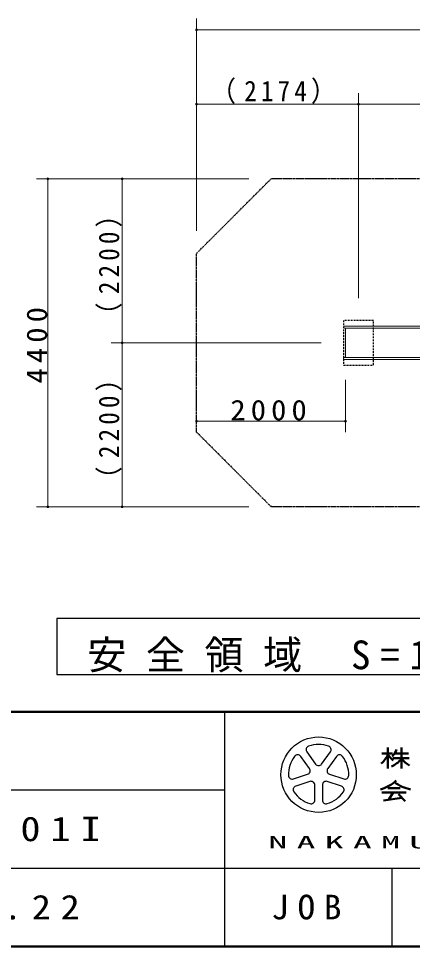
# Model space of a CAD drawing. Units: millimetres at full size, with parts at other scales. Extents: x -11723 to 28, y -1854 to 8010.
# Drawn here: x -2653 to -1595, y 0 to 2490 of the extents above; entities that cross this region are included whole.
import ezdxf

# ---------------------------------------------------------------- set-up
doc = ezdxf.new("R2010")
doc.units = ezdxf.units.MM
doc.linetypes.add('USER3', pattern=[8, 3, -1, 1, -1, 1, -1])
doc.linetypes.add('USER4', pattern=[8, 5, -3])
for name, color, linetype, lineweight in [('A3図枠', 7, 'Continuous', 25), ('線', 2, 'Continuous', 25), ('補助', 2, 'Continuous', 13)]:
    doc.layers.add(name, color=color, linetype=linetype, lineweight=lineweight)
doc.layers.add('図面プロファイル', color=7, linetype='Continuous')
doc.styles.add('ＭＳ ゴシック', font='')
doc.styles.get('ＭＳ ゴシック').set_extended_font_data('MS Gothic')

# ---------------------------------------------------------------- blocks, each defined once
blk = doc.blocks.new('dimension_origin')
at = {"color": 0, "linetype": 'Continuous', "lineweight": -2}
blk.add_circle((0, 0), 1.25, dxfattribs=at)

msp = doc.modelspace()

# ---------------------------------------------------------------- linework, layer by layer
at = {"layer": 'A3図枠', "lineweight": 50}
for p, q in [((-11550, 630), (0, 630)), ((-1660.83, 533.799), (-1660.83, 477.099)), ((-1624.38, 533.799), (-1624.38, 477.099)), ((-1677.03, 517.599), (-1648.68, 517.599)), ((-1647.465, 505.449), (-1604.13, 505.449)), ((-1643.057, 517.599), (-1605.75, 517.599)), ((-1660.83, 424.449), (-1628.43, 424.449)), ((-1677.03, 413.514), (-1612.23, 413.514)), ((-1672.951, 392.024), (-1623.377, 399.106)), ((-1646.976, 413.514), (-1658.662, 394.065)), ((-1632.48, 408.208), (-1614.295, 390.024)), ((-11550, 0), (0, 0))]:
    msp.add_line(p, q, dxfattribs=at)
at = {"layer": 'A3図枠', "color": 211}
for p, q in [((-2100, 630), (-2100, 0)), ((-5625, 420), (-2100, 420)), ((-7275, 210), (0, 210))]:
    msp.add_line(p, q, dxfattribs=at)
at = {"layer": 'A3図枠'}
for p, q in [((-1871.703, 477.496), (-1895.244, 509.897)), ((-1878.861, 521.799), (-1855.321, 489.399)), ((-1838.938, 489.399), (-1815.398, 521.799)), ((-1799.015, 509.897), (-1822.556, 477.496)), ((-1914.855, 449.54), (-1876.766, 461.916)), ((-1817.493, 461.916), (-1779.404, 449.54)), ((-1870.508, 442.657), (-1908.597, 430.281)), ((-1857.255, 392.979), (-1857.255, 433.027)), ((-1837.005, 433.027), (-1837.005, 392.979)), ((-1785.662, 430.281), (-1823.751, 442.657)), ((-1650, 210), (-1650, 0))]:
    msp.add_line(p, q, dxfattribs=at)
msp.add_circle((-1847.13, 460.899), 101.25, dxfattribs=at)
for centre, radius, start, end in [((-1870.67, 527.751), 10.125, 109.39847, 215.99997), ((-1847.13, 460.899), 81, 70.60155, 109.39847), ((-1823.589, 527.751), 10.125, 324, 70.60155), ((-1847.13, 460.899), 81, 142.60154, 181.39846), ((-1903.435, 503.945), 10.125, 35.99999, 142.60154), ((-1790.824, 503.945), 10.125, 37.39846, 143.99995), ((-1847.13, 460.899), 81, 358.60155, 37.39847), ((-1879.895, 471.545), 10.125, 287.99998, 35.99999), ((-1847.13, 495.35), 10.125, 215.99998, 324), ((-1814.364, 471.545), 10.125, 143.99996, 251.99999), ((-1917.983, 459.169), 10.125, 181.39848, 287.99997), ((-1776.276, 459.169), 10.125, 252.00001, 358.60156), ((-1905.468, 420.652), 10.125, 107.99999, 214.60154), ((-1867.38, 433.027), 10.125, 359.99997, 107.99999), ((-1826.88, 433.027), 10.125, 71.99997, 179.99999), ((-1788.791, 420.652), 10.125, 325.39847, 71.99996), ((-1847.13, 460.899), 81, 214.60156, 253.39848), ((-1847.13, 460.899), 81, 286.60155, 325.39847), ((-1867.38, 392.979), 10.125, 253.39847, 359.99997), ((-1826.88, 392.979), 10.125, 179.99999, 286.60154)]:
    msp.add_arc(centre, radius, start, end, dxfattribs=at)
at = {"layer": 'A3図枠', "lineweight": 50}
for centre, radius, start, end in [((-1680.067, 541.412), 44.009, 313.72108, 343.54317), ((-1723.983, 542.525), 68.538, 311.36185, 337.13638), ((-1601.496, 552.817), 70.354, 212.50346, 230.00631), ((-1691.207, 564.549), 91.022, 295.86917, 317.23866), ((-1557.552, 564.549), 91.022, 222.76131, 240.10806), ((-1706.94, 517.704), 99.609, 285.11261, 313.40619), ((-1583.101, 515.81), 95.76, 231.17281, 259.75506)]:
    msp.add_arc(centre, radius, start, end, dxfattribs=at)
at = {"layer": '線', "linetype": 'USER3'}
for p, q in [((-2174.777, 1860), (-1974.777, 2060)), ((-608.644, 2060), (-1974.777, 2060)), ((-2174.777, 1380), (-2174.777, 1860)), ((-2174.777, 1380), (-1974.777, 1180)), ((-608.644, 1180), (-1974.777, 1180))]:
    msp.add_line(p, q, dxfattribs=at)
at = {"layer": '線', "color": 7, "lineweight": 13}
for p, q in [((-1777.197, 1664.72), (-1153.051, 1664.72)), ((-1777.197, 1659.28), (-1153.051, 1659.28)), ((-1774.777, 1580.72), (-1774.777, 1659.28)), ((-1777.197, 1580.72), (-1153.051, 1580.72)), ((-1777.197, 1575.28), (-1153.051, 1575.28))]:
    msp.add_line(p, q, dxfattribs=at)
at = {"layer": '線', "color": 4, "linetype": 'USER4'}
msp.add_lwpolyline([(-1779.917, 1560), (-1699.917, 1560), (-1699.917, 1680), (-1779.917, 1680)], close=True, dxfattribs=at)
at = {"layer": '線', "color": 7, "lineweight": 13}
for centre in [(-1777.197, 1662), (-1777.197, 1578)]:
    msp.add_arc(centre, 2.72, 90, 270, dxfattribs=at)
at = {"layer": '補助'}
for p, q in [((-2174.777, 1920), (-2174.777, 2490)), ((-2174.777, 2460), (-408.644, 2460)), ((-2174.777, 1920), (-2174.777, 2290)), ((-1739.917, 1740), (-1739.917, 2290)), ((-1739.917, 1740), (-1739.917, 2290)), ((-2174.777, 2260), (-1739.917, 2260)), ((-1739.917, 2260), (-1062.691, 2260)), ((-2034.777, 2060), (-2604.777, 2060)), ((-2574.777, 1180), (-2574.777, 2060)), ((-2034.777, 2060), (-2404.777, 2060)), ((-2374.777, 1620), (-2374.777, 2060)), ((-1839.948, 1620), (-2404.777, 1620)), ((-1839.948, 1620), (-2404.777, 1620)), ((-2374.777, 1180), (-2374.777, 1620)), ((-1774.777, 1520.72), (-1774.777, 1380)), ((-1774.777, 1410), (-2174.777, 1410)), ((-2034.777, 1180), (-2604.777, 1180)), ((-2034.777, 1180), (-2404.777, 1180))]:
    msp.add_line(p, q, dxfattribs=at)
at = {"layer": '補助', "lineweight": 25}
msp.add_lwpolyline([(-2550, 880), (-2550, 730), (-1050, 730), (-1050, 880)], close=True, dxfattribs=at)

# ---------------------------------------------------------------- block references
at = {"layer": '補助', "xscale": 2, "yscale": 2}
for p in [(-2174.777, 2460), (-2174.777, 2260), (-1739.917, 2260), (-2174.777, 1410)]:
    msp.add_blockref('dimension_origin', p, dxfattribs=at)
for p, rotation in [((-1739.917, 2260), 180), ((-2574.777, 2060), 270), ((-2374.777, 2060), 270), ((-2374.777, 1620), 90), ((-2374.777, 1620), 270), ((-1774.777, 1410), 180), ((-2574.777, 1180), 90), ((-2374.777, 1180), 90)]:
    msp.add_blockref('dimension_origin', p, dxfattribs=dict(at, rotation=rotation))

# ---------------------------------------------------------------- texts
at = {"layer": 'A3図枠', "color": 4, "style": 'ＭＳ ゴシック'}
for s, insert, char_height, attachment_point in [('\\T1.5;\\W2.25;NAKAMURA\\~MFG.CORPORATION', (-1981.886, 262.5), 32.99, 7), ('\\T1.5;\\W1.05;JOB', (-1868.284, 105.152), 65.98, 5)]:
    msp.add_mtext(s, dxfattribs=dict(at, insert=insert, char_height=char_height, attachment_point=attachment_point))
at = {"layer": '図面プロファイル', "char_height": 65.98, "attachment_point": 5, "style": 'ＭＳ ゴシック'}
for s, insert in [('\\T1.5;\\W1.2;SLK2ST-301I', (-2850, 315)), ('\\T1.5;\\W1.15;2008.02.22', (-2850, 105))]:
    msp.add_mtext(s, dxfattribs=dict(at, insert=insert))
at = {"layer": '補助', "attachment_point": 8, "style": 'ＭＳ ゴシック'}
for s, insert, char_height in [('\\T1.33;\\W0.9;（2174）', (-1957.347, 2261), 54.99), ('\\T1.33;\\W1.1;2000', (-1974.777, 1411), 54.99), ('\\T1.5;安全領域\\~S=1／150', (-1800, 735), 76.98)]:
    msp.add_mtext(s, dxfattribs=dict(at, insert=insert, char_height=char_height))
at = {"layer": '補助', "char_height": 54.99, "attachment_point": 8, "rotation": 90, "style": 'ＭＳ ゴシック'}
for s, insert in [('\\T1.33;\\W0.9;（2200）', (-2375.777, 1840)), ('\\T1.33;\\W1.1;4400', (-2575.777, 1620)), ('\\T1.33;\\W0.9;（2200）', (-2375.777, 1400))]:
    msp.add_mtext(s, dxfattribs=dict(at, insert=insert))

doc.saveas('drawing.dxf')
